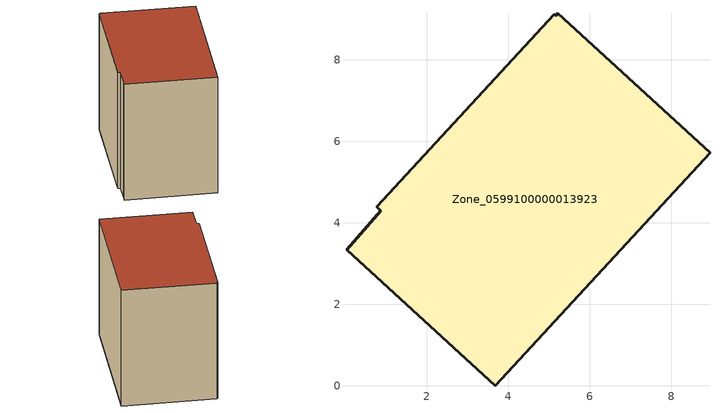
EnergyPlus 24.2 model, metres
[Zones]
Zone_0599100000013923
 floor ground (C_G): 0.3,3.63 0.87,4.29 0.77,4.39 5.12,9.11 5.16,9.07 5.21,9.14 8.95,5.71 3.68,0 0.03,3.33 z0
 wall outside (C_F): 5.12,9.11 0.77,4.39 0.87,4.29 0.3,3.63 0.03,3.33 3.68,0 8.95,5.71 5.21,9.14 5.16,9.07 5.12,9.11 z0:6.94
 roof outside (C_R): 0.87,4.29 0.3,3.63 0.03,3.33 3.68,0 8.95,5.71 5.21,9.14 5.16,9.07 5.12,9.11 0.77,4.39 z6.94
[BUILDING]
Pand.0599100000013923: North Axis=0; Terrain=City; Loads Convergence Tolerance Value=0.04; Temperature Convergence Tolerance Value=0.4; Solar Distribution=FullExterior; Maximum Number of Warmup Days=25; Minimum Number of Warmup Days=1
[Site:Location]
Rotterdam.The.Hague.AP_ZH_NLD Design_Conditions: Latitude=51.96; Longitude=4.45; Time Zone=1; Elevation=-4.5
[SITE:GROUNDTEMPERATURE:BUILDINGSURFACE]
18, 18, 18, 18, 18, 18, 18, 18, 18, 18, 18, 18
[MATERIAL] Thermal Absorptance=0.9; Solar Absorptance=0.7; Visible Absorptance=0.7
Name | Roughness | Thickness | Conductivity | Density | Specific Heat
G.TC.1946 | MediumSmooth | 0.15 | 1 | 540 | 1210
F.TC.1946 | Rough | 0.3 | 0.857143 | 1920 | 840
R.TC.1946 | MediumRough | 0.2 | 0.909091 | 1500 | 1000
[CONSTRUCTION]
C_G: G.TC.1946
C_F: F.TC.1946
C_R: R.TC.1946
[ZONE]
Zone_0599100000013923: Type=1; Multiplier=1; Ceiling Height=Autocalculate; Volume=Autocalculate; Floor Area=autocalculate; Part of Total Floor Area=Yes
[ZONEINFILTRATION:DESIGNFLOWRATE]
Infil_Zone_0599100000013923: Zone or ZoneList or Space or SpaceList=Zone_0599100000013923; Schedule=AlwaysOn; Design Flow Rate Calculation Method=Flow/Area; Flow Rate per Floor Area=0.003; Constant Term Coefficient=1; Temperature Term Coefficient=0; Velocity Term Coefficient=0; Velocity Squared Term Coefficient=0
[HVACTEMPLATE:ZONE:IDEALLOADSAIRSYSTEM]
Zone_0599100000013923: Maximum Heating Supply Air Temperature=50; Minimum Cooling Supply Air Temperature=13; Maximum Heating Supply Air Humidity Ratio=0.0156; Minimum Cooling Supply Air Humidity Ratio=0.0077; Heating Limit=NoLimit; Cooling Limit=NoLimit; Dehumidification Control Type=ConstantSensibleHeatRatio; Cooling Sensible Heat Ratio=0.7; Dehumidification Setpoint=60; Humidification Control Type=None; Humidification Setpoint=30; Outdoor Air Method=None; Outdoor Air Flow Rate per Person=0.00944; Outdoor Air Flow Rate per Zone Floor Area=0; Outdoor Air Flow Rate per Zone=0; Demand Controlled Ventilation Type=None; Outdoor Air Economizer Type=NoEconomizer; Heat Recovery Type=None; Sensible Heat Recovery Effectiveness=0.7; Latent Heat Recovery Effectiveness=0.65
[ZONECONTROL:THERMOSTAT]
ThermostatControl_Zone_0599100000013923: Zone or ZoneList=Zone_0599100000013923; Control Type Schedule=DualSetpointControlType; Control 1=Thermostat_Zone_0599100000013923; Temperature Difference Between Cutout And Setpoint=0
[THERMOSTATSETPOINT:DUALSETPOINT]
Thermostat_Zone_0599100000013923: Heating Setpoint Temperature Schedule=HeatingSetpoint_Zone_0599100000013923; Cooling Setpoint Temperature Schedule=CoolingSetpoint_Zone_0599100000013923
[SCHEDULE:COMPACT]
HeatingSetpoint_Zone_0599100000013923: Through: 12/31, For: AllDays, Until: 24:00, 21
CoolingSetpoint_Zone_0599100000013923: Through: 12/31, For: AllDays, Until: 24:00, 24
DualSetpointControlType: Through: 12/31, For: AllDays, Until: 24:00, 4
AlwaysOn: Through: 12/31, For: AllDays, Until: 24:00, 1
